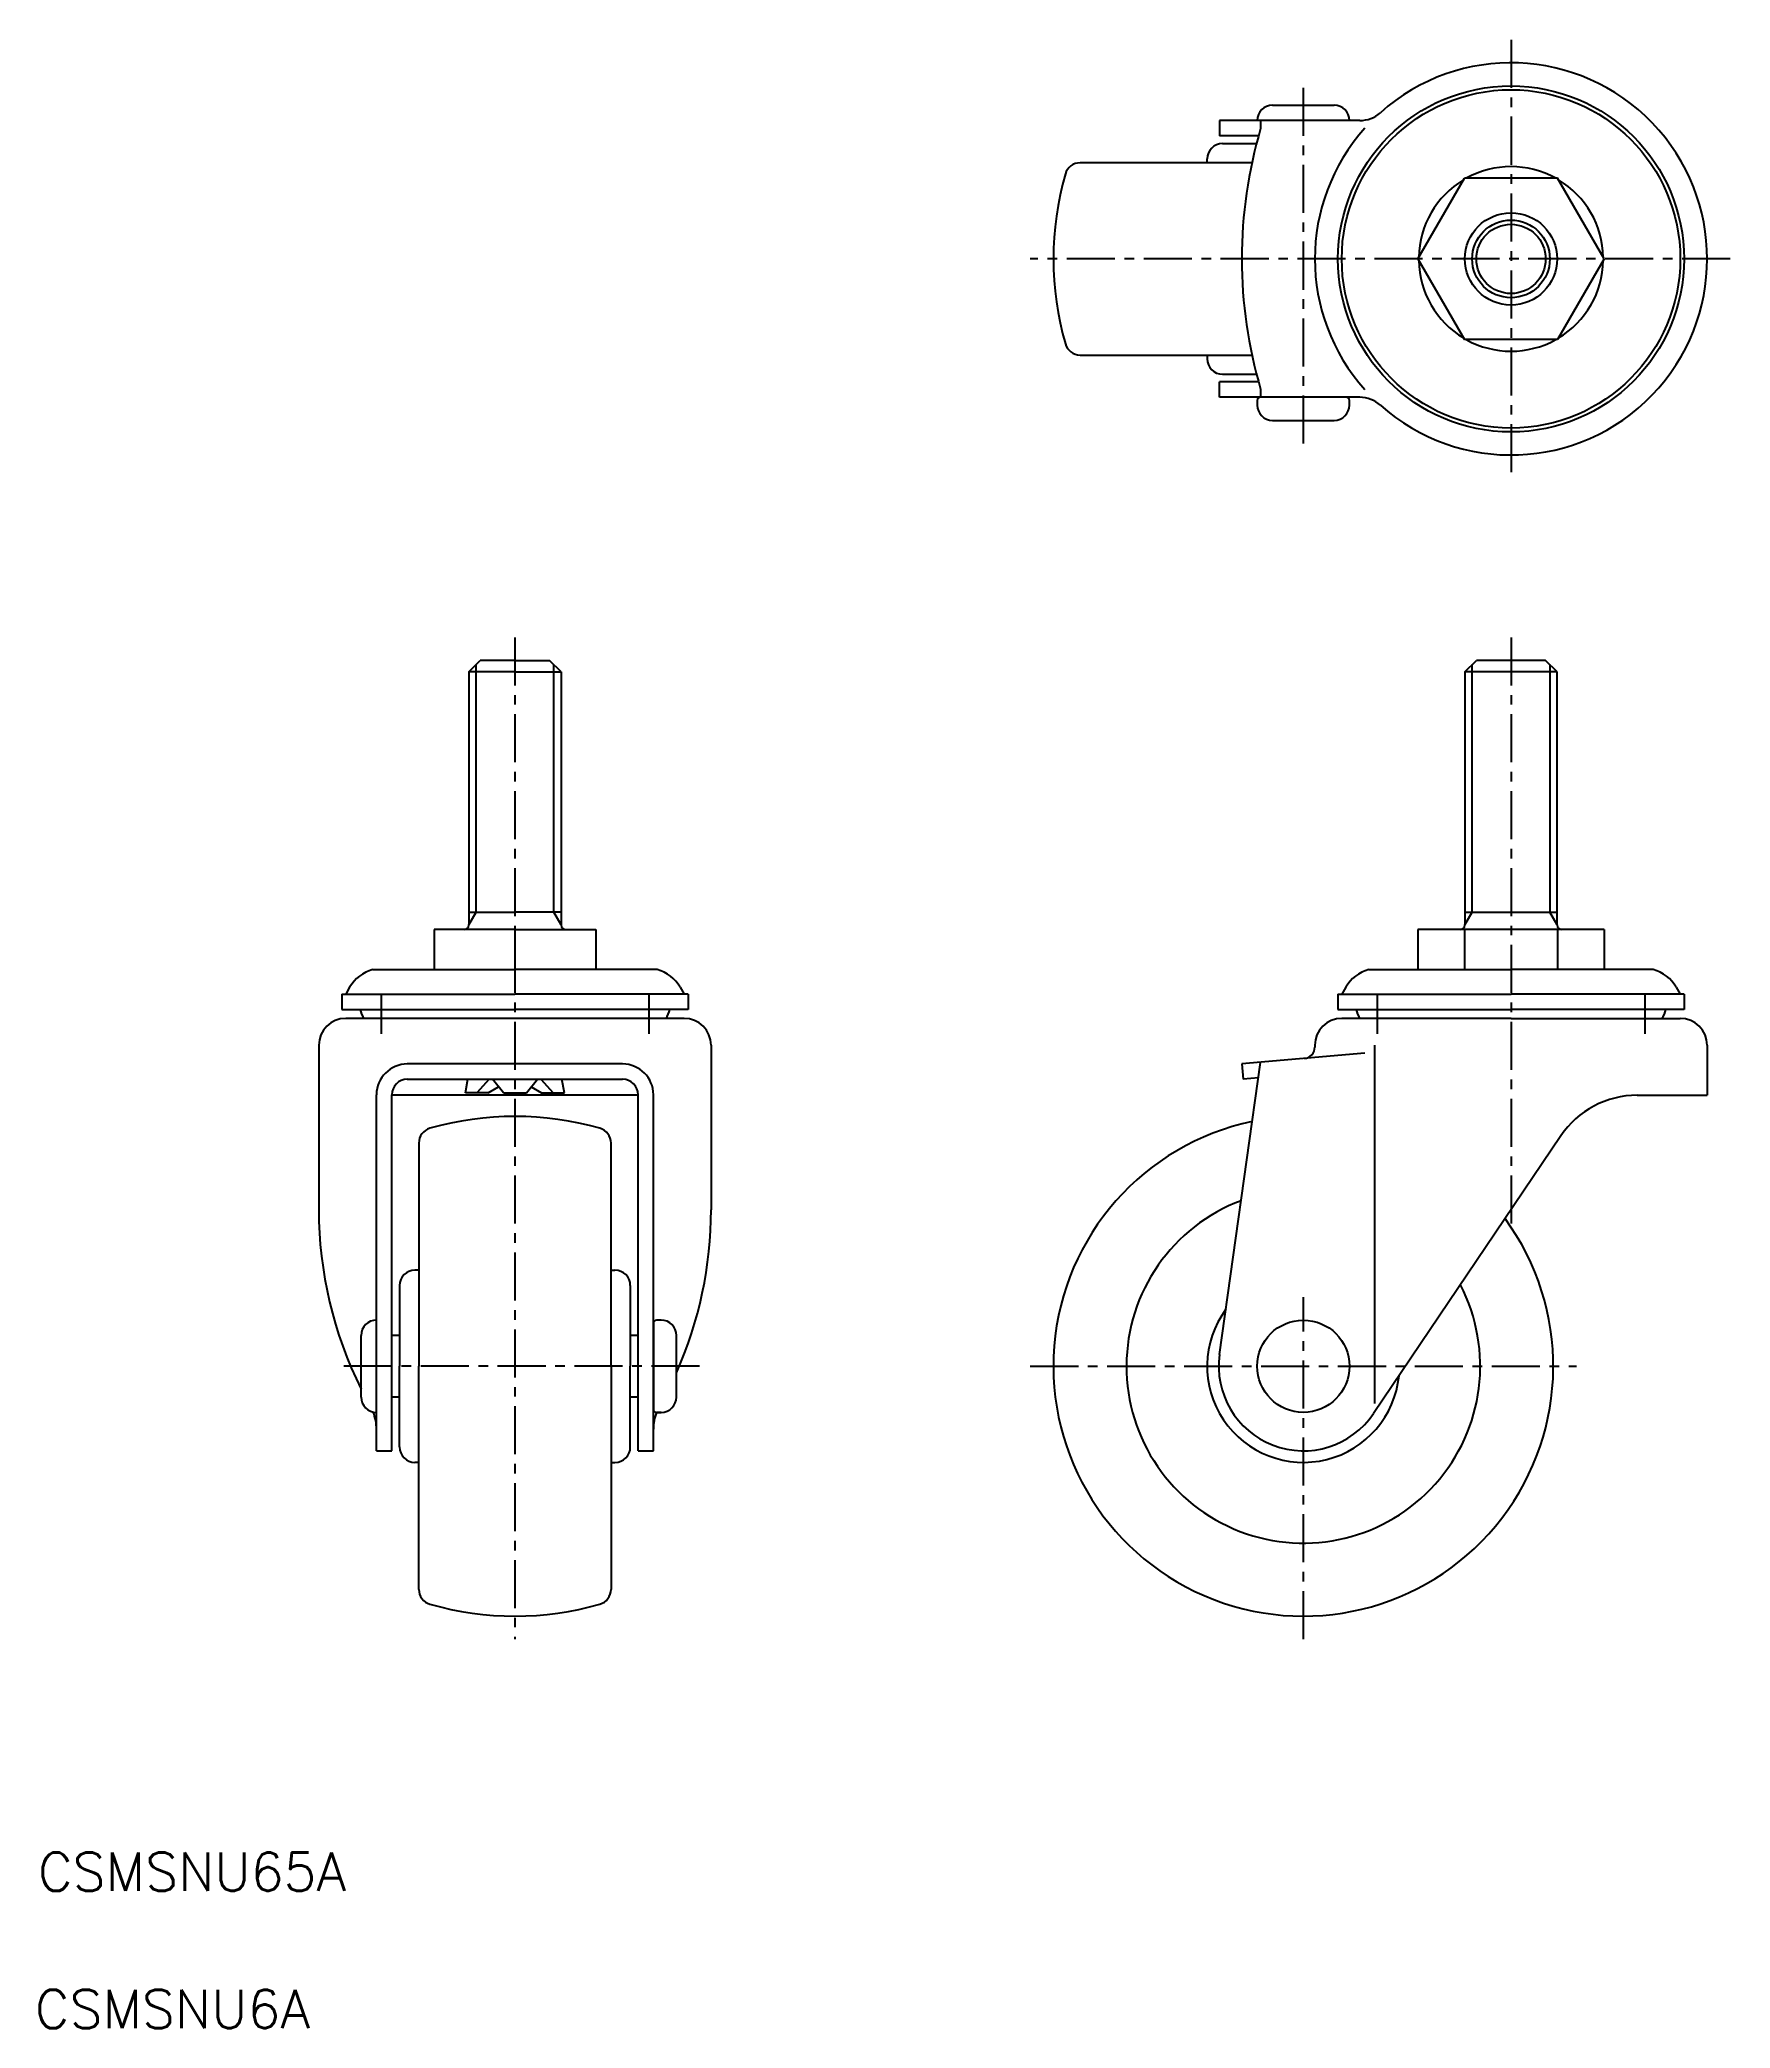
# Model space of a CAD drawing. Extents: x -4 to 216, y -7 to 252.
import ezdxf

# ---------------------------------------------------------------- set-up
doc = ezdxf.new("R2010")
doc.units = 0
doc.header["$LTSCALE"] = 5
doc.linetypes.add('CENTER', pattern=[2, 1.25, -0.25, 0.25, -0.25])
doc.layers.get('0').update_dxf_attribs({"linetype": 'CONTINUOUS'})
doc.layers.add('CENTER', color=1, linetype='CENTER')
doc.styles.get("Standard").update_dxf_attribs({"font": 'txt.shx'})

msp = doc.modelspace()

# ---------------------------------------------------------------- linework, layer by layer
at = {"color": 7, "linetype": 'CONTINUOUS'}
for p, q in [((149.539995, 241.015239), (149.539995, 239.015239)), ((167.7797, 241.015239), (149.539995, 241.015239)), ((154.879422, 241.015239), (154.879422, 239.973778)), ((156.432944, 243.015239), (164.432944, 243.015239)), ((154.605615, 239.015239), (149.539995, 239.015239)), ((149.932944, 238.015239), (154.338194, 238.015239)), ((153.749471, 235.515239), (131.412402, 235.515239)), ((147.932944, 235.515239), (147.932944, 236.015239)), ((147.932944, 235.515239), (147.932944, 236.015239)), ((175.308591, 223.015239), (181.370769, 233.515239)), ((193.495119, 233.515239), (181.370769, 233.515239)), ((199.557297, 223.015239), (193.495119, 233.515239)), ((175.308591, 223.015239), (181.370769, 212.515239)), ((199.557297, 223.015239), (193.495119, 212.515239)), ((193.495119, 212.515239), (181.370769, 212.515239)), ((131.412402, 210.515239), (153.749471, 210.515239)), ((147.932944, 210.515239), (147.932944, 210.015239)), ((154.605615, 207.015239), (149.539995, 207.015239)), ((149.539995, 205.015239), (149.539995, 207.015239)), ((149.932944, 208.015239), (154.338194, 208.015239)), ((167.7797, 205.015239), (149.539995, 205.015239)), ((154.432944, 204.615239), (154.432944, 204.015239)), ((166.032944, 205.015239), (154.832944, 205.015239)), ((154.879422, 206.056699), (154.879422, 205.015239)), ((166.432944, 204.015239), (166.432944, 204.615239)), ((156.432944, 202.015239), (164.432944, 202.015239)), ((51.932944, 169.299715), (53.432944, 170.799715)), ((57.932944, 170.799715), (53.432944, 170.799715)), ((57.932944, 170.799715), (62.432944, 170.799715)), ((63.932944, 169.299715), (62.432944, 170.799715)), ((181.432944, 169.299715), (182.932944, 170.799715)), ((191.932944, 170.799715), (182.932944, 170.799715)), ((193.432944, 169.299715), (191.932944, 170.799715)), ((57.932944, 169.299715), (51.932944, 169.299715)), ((51.932944, 169.299715), (51.932944, 136.399715)), ((57.932944, 169.299715), (63.932944, 169.299715)), ((63.932944, 169.299715), (63.932944, 136.399715)), ((193.432944, 169.299715), (181.432944, 169.299715)), ((181.432944, 169.299715), (181.432944, 136.399715)), ((193.432944, 136.399715), (193.432944, 169.299715)), ((51.932944, 138.045164), (57.932944, 138.045164)), ((63.932944, 138.045164), (57.932944, 138.045164)), ((181.432944, 138.045164), (193.432944, 138.045164)), ((47.432944, 135.799715), (47.432944, 130.599715)), ((57.932944, 135.799715), (47.432944, 135.799715)), ((57.932944, 135.799715), (57.932944, 130.599715)), ((57.932944, 135.799715), (68.432944, 135.799715)), ((68.432944, 135.799715), (68.432944, 130.599715)), ((68.432944, 135.799715), (68.432944, 130.599715)), ((175.308591, 135.799715), (175.308591, 130.599715)), ((199.557297, 135.799715), (175.308591, 135.799715)), ((181.370769, 135.799715), (181.370769, 130.599715)), ((193.495119, 135.799715), (193.495119, 130.599715)), ((199.557297, 135.799715), (199.557297, 130.599715)), ((39.432944, 130.599715), (57.932944, 130.599715)), ((76.432944, 130.599715), (57.932944, 130.599715)), ((168.932944, 130.599715), (187.432944, 130.599715)), ((205.932944, 130.599715), (187.432944, 130.599715)), ((35.432944, 127.399715), (35.432944, 125.399715)), ((35.432944, 127.399715), (57.932944, 127.399715)), ((36.442665, 128.282579), (35.932944, 127.399715)), ((80.432944, 127.399715), (57.932944, 127.399715)), ((79.423223, 128.282579), (79.932944, 127.399715)), ((80.432944, 127.399715), (80.432944, 125.399715)), ((164.932944, 127.399715), (164.932944, 125.399715)), ((164.932944, 127.399715), (187.432944, 127.399715)), ((165.942665, 128.282579), (165.432944, 127.399715)), ((209.932944, 127.399715), (187.432944, 127.399715)), ((208.923223, 128.282579), (209.432944, 127.399715)), ((209.932944, 127.399715), (209.932944, 125.399715)), ((35.432944, 125.399715), (57.932944, 125.399715)), ((79.932944, 124.243465), (35.932944, 124.243465)), ((80.432944, 125.399715), (57.932944, 125.399715)), ((164.932944, 125.399715), (187.432944, 125.399715)), ((187.432944, 124.243465), (165.432944, 124.243465)), ((209.932944, 125.399715), (187.432944, 125.399715)), ((187.432944, 124.243465), (209.432944, 124.243465)), ((32.432944, 120.743465), (32.432944, 99.361403)), ((83.432944, 120.743465), (83.432944, 99.361403)), ((168.426366, 119.711566), (152.432944, 118.312323)), ((161.932944, 120.743465), (161.932944, 120.517962)), ((169.674566, 120.743465), (169.674566, 74.175069)), ((212.932944, 120.743465), (212.932944, 114.243465)), ((71.932944, 118.312323), (43.932944, 118.312323)), ((149.539995, 80.53437), (154.879422, 118.526362)), ((152.432944, 118.312323), (152.607256, 116.319934)), ((154.593754, 116.49373), (152.607256, 116.319934)), ((39.932944, 68.003465), (39.932944, 114.312323)), ((41.932944, 68.003465), (41.932944, 114.319934)), ((73.932944, 114.243465), (41.932944, 114.243465)), ((43.932944, 116.319934), (71.932944, 116.319934)), ((51.486046, 114.574715), (51.816555, 116.319934)), ((54.468843, 114.574715), (51.486046, 114.574715)), ((54.574755, 116.319934), (52.977444, 114.574715)), ((54.468843, 114.574715), (55.809376, 115.348673)), ((56.441546, 114.574715), (55.01605, 116.319934)), ((56.441546, 114.574715), (59.424343, 114.574715)), ((59.424343, 114.574715), (60.849838, 116.319934)), ((60.056512, 115.348673), (61.397046, 114.574715)), ((61.291133, 116.319934), (62.888444, 114.574715)), ((61.397046, 114.574715), (64.379843, 114.574715)), ((64.379843, 114.574715), (64.049334, 116.319934)), ((73.932944, 68.003465), (73.932944, 114.319934)), ((75.932944, 68.003465), (75.932944, 114.312323)), ((203.851535, 114.243465), (212.932944, 114.243465)), ((193.903084, 108.95378), (169.552357, 72.852344)), ((45.432944, 108.024008), (45.432944, 79.003465)), ((70.432944, 79.003465), (70.432944, 108.024008)), ((45.432944, 91.503465), (44.932944, 91.503465)), ((70.432944, 91.503465), (70.932944, 91.503465)), ((70.432944, 91.503465), (70.932944, 91.503465)), ((42.932944, 89.503465), (42.932944, 79.003465)), ((72.932944, 89.503465), (72.932944, 79.003465)), ((37.932944, 75.003465), (37.932944, 83.003465)), ((42.932944, 83.003465), (41.932944, 83.003465)), ((73.932944, 83.003465), (72.932944, 83.003465)), ((75.932944, 84.603465), (75.932944, 73.403465)), ((76.932944, 85.003465), (76.332944, 85.003465)), ((78.932944, 75.003465), (78.932944, 83.003465)), ((42.932944, 68.503465), (42.932944, 79.003465)), ((45.432944, 49.982923), (45.432944, 79.003465)), ((70.432944, 79.003465), (70.432944, 49.982923)), ((72.932944, 68.503465), (72.932944, 79.003465)), ((42.932944, 75.003465), (41.932944, 75.003465)), ((73.932944, 75.003465), (72.932944, 75.003465)), ((76.932944, 73.003465), (76.332944, 73.003465)), ((76.332944, 73.003465), (76.932944, 73.003465)), ((39.932944, 68.003465), (41.932944, 68.003465)), ((73.932944, 68.003465), (75.932944, 68.003465)), ((45.432944, 66.503465), (44.932944, 66.503465)), ((70.432944, 66.503465), (70.932944, 66.503465)), ((70.432944, 66.503465), (70.932944, 66.503465))]:
    msp.add_line(p, q, dxfattribs=at)
at = {"color": 3, "linetype": 'CONTINUOUS'}
for p, q in [((52.882944, 138.045164), (52.882944, 170.249715)), ((62.982944, 138.045164), (62.982944, 170.249715)), ((182.382944, 138.045164), (182.382944, 170.249715)), ((192.482944, 170.249715), (192.482944, 138.045164)), ((51.932944, 136.399715), (52.882944, 138.045164)), ((63.932944, 136.399715), (62.982944, 138.045164)), ((181.432944, 136.399715), (182.382944, 138.045164)), ((193.432944, 136.399715), (192.482944, 138.045164))]:
    msp.add_line(p, q, dxfattribs=at)
at = {"color": 7, "linetype": 'CONTINUOUS'}
for centre, radius in [((187.432944, 223.015239), 22.5), ((187.432944, 223.015239), 22), ((187.432944, 223.015239), 6), ((187.432944, 223.015239), 4.5), ((160.432944, 79.003465), 6)]:
    msp.add_circle(centre, radius, dxfattribs=at)
at = {"color": 3, "linetype": 'CONTINUOUS'}
msp.add_circle((187.432944, 223.015239), 5.05, dxfattribs=at)
at = {"color": 7, "linetype": 'CONTINUOUS'}
for centre, radius, start, end in [((187.432944, 223.015239), 25.5, 228.224652, 131.775348), ((156.432944, 241.015239), 2, 90, 180), ((164.432944, 241.015239), 2, 0, 90), ((167.7797, 245.015239), 4, 270, 311.775348), ((149.932944, 236.015239), 2, 90, 180), ((212.432944, 223.015239), 60, 163.58203, 196.41797), ((187.432944, 223.015239), 25.5, 138.189685, 221.810315), ((131.412402, 233.515239), 2, 90, 163.959558), ((167.932944, 223.015239), 40, 163.959558, 196.040442), ((187.432944, 223.015239), 12, 121.044953, 178.955047), ((187.432944, 223.015239), 12, 61.044976, 118.955024), ((187.432944, 223.015239), 12, 1.044953, 58.955047), ((187.432944, 223.015239), 12, 181.044953, 238.955047), ((187.432944, 223.015239), 12, 301.044953, 358.955047), ((187.432944, 223.015239), 12, 241.044976, 298.955024), ((131.412402, 212.515239), 2, 196.040442, 270), ((149.932944, 210.015239), 2, 180, 270), ((154.832944, 204.615239), 0.4, 90, 180), ((166.032944, 204.615239), 0.4, 0, 90), ((167.7797, 201.015239), 4, 48.224652, 90), ((156.432944, 204.015239), 2, 180, 270), ((164.432944, 204.015239), 2, 270, 0), ((51.332944, 136.399715), 0.6, 270, 0), ((64.532944, 136.399715), 0.6, 180, 270), ((180.832944, 136.399715), 0.6, 270, 0), ((194.032944, 136.399715), 0.6, 180, 270), ((40.772792, 125.782579), 5, 105.543486, 150), ((75.093096, 125.782579), 5, 30, 74.456514), ((170.272792, 125.782579), 5, 105.543486, 150), ((204.593096, 125.782579), 5, 30, 74.456514), ((35.932944, 120.743465), 3.5, 90, 180), ((40.532944, 125.92159), 2.778125, 190.827428, 217.160475), ((75.332944, 125.92159), 2.778125, 322.839525, 349.172572), ((79.932944, 120.743465), 3.5, 0, 90), ((165.432944, 120.743465), 3.5, 90, 180), ((170.032944, 125.92159), 2.778125, 190.827428, 217.160475), ((204.832944, 125.92159), 2.778125, 322.839525, 349.172572), ((209.432944, 120.743465), 3.5, 0, 90), ((160.432944, 120.517962), 1.5, 275, 0), ((43.932944, 114.312323), 4, 90, 180), ((71.932944, 114.312323), 4, 0, 90), ((43.932944, 114.319934), 2, 90, 180), ((71.932944, 114.319934), 2, 0, 90), ((203.851535, 102.243465), 12, 90, 146), ((57.932944, 71.503465), 40, 73.959558, 106.040442), ((47.432944, 108.024008), 2, 106.040442, 180), ((68.432944, 108.024008), 2, 0, 73.959558), ((160.432944, 79.003465), 32.5, 101.78317, 36.21683), ((84.619816, 99.361403), 52.186872, 180, 206.541683), ((31.246072, 99.361403), 52.186872, 336.03185, 0), ((160.432944, 79.003465), 23, 110.571878, 27.428122), ((44.932944, 89.503465), 2, 90, 180), ((70.932944, 89.503465), 2, 0, 90), ((160.432944, 79.003465), 12.5, 143.642363, 354.357637), ((39.932944, 83.003465), 2, 90, 180), ((76.332944, 84.603465), 0.4, 90, 180), ((76.932944, 83.003465), 2, 0, 90), ((160.432944, 79.003465), 11, 172, 326), ((39.932944, 75.003465), 2, 180, 270), ((76.932944, 75.003465), 2, 270, 0), ((33.893787, 70.816575), 6.039157, 0, 21.537924), ((76.332944, 73.403465), 0.4, 180, 270), ((81.972101, 70.816575), 6.039157, 158.769641, 180), ((44.932944, 68.503465), 2, 180, 270), ((70.932944, 68.503465), 2, 270, 0), ((47.432944, 49.982923), 2, 180, 253.959558), ((68.432944, 49.982923), 2, 286.040442, 0), ((57.932944, 86.503465), 40, 253.959558, 286.040442)]:
    msp.add_arc(centre, radius, start, end, dxfattribs=at)
at = {"layer": 'CENTER', "color": 1, "linetype": 'CENTER'}
for p, q in [((187.432944, 251.515239), (187.432944, 194.515239)), ((160.432944, 199.015239), (160.432944, 246.015239)), ((215.932944, 223.015239), (124.932944, 223.015239)), ((57.932944, 173.799715), (57.932944, 43.503465)), ((187.432944, 173.799715), (187.432944, 96.761403)), ((40.532944, 127.399715), (40.532944, 122.243465)), ((75.332944, 127.399715), (75.332944, 122.243465)), ((170.032944, 127.399715), (170.032944, 122.243465)), ((204.832944, 127.399715), (204.832944, 122.243465)), ((160.432944, 43.503465), (160.432944, 88.003465)), ((81.932944, 79.003465), (34.932944, 79.003465)), ((124.932944, 79.003465), (195.932944, 79.003465))]:
    msp.add_line(p, q, dxfattribs=at)

# ---------------------------------------------------------------- texts
for s, p in [('CSMSNU65A', (-4.071461, 10.758652)), ('CSMSNU6A', (-4.486679, -7.088855))]:
    msp.add_text(s, height=5).set_placement(p)

doc.saveas('drawing.dxf')
